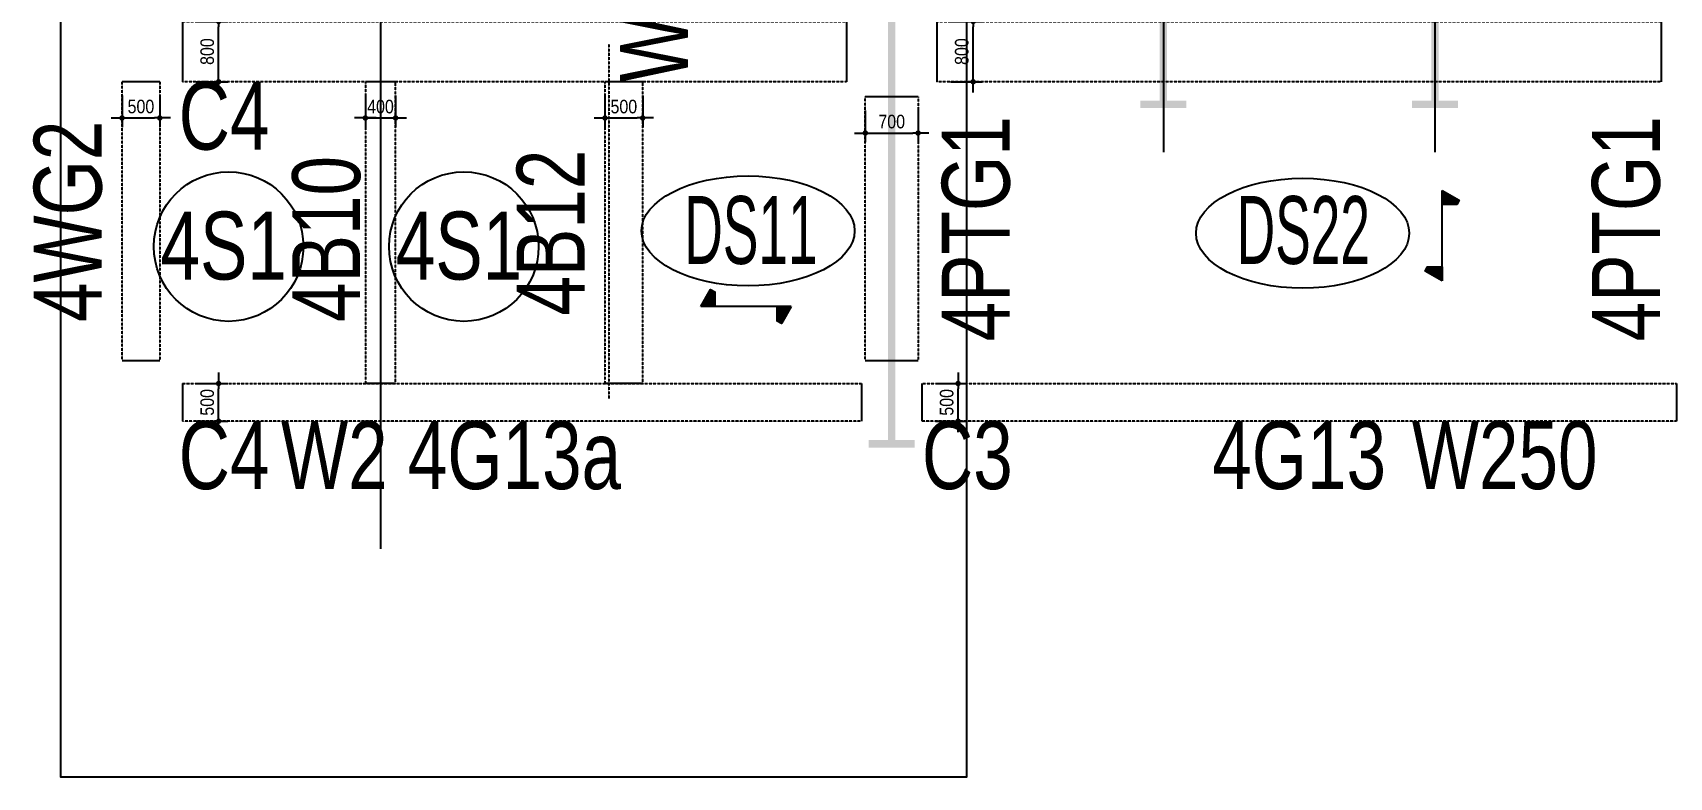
# Model space of a CAD drawing. Header units: millimetres. Extents: x 90980 to 179146, y 102485 to 153500.
# Drawn here: x 90980 to 112669, y 102485 to 112355 of the extents above; entities that cross this region are included whole.
import ezdxf
from ezdxf.enums import TextEntityAlignment as Align

# ---------------------------------------------------------------- set-up
doc = ezdxf.new("R2010")
doc.units = ezdxf.units.MM
doc.linetypes.add('HID', pattern=[2.3, 1.5, -0.8])
doc.linetypes.add('HIDDEN2', pattern=[0.1875, 0.125, -0.0625])
doc.layers.get('Defpoints').update_dxf_attribs({"color": 159})
for name, color, linetype in [('^DECK', 130, 'Continuous'), ('A-CEN', 1, 'Continuous'), ('A-OPEN', 1, 'Continuous'), ('BEAM-TEXT', 4, 'Continuous'), ('COLUMN-TEXT', 2, 'Continuous'), ('DECK-PL', 4, 'Continuous'), ('DECK-SLAB', 4, 'Continuous'), ('GIRDER-TEXT', 7, 'Continuous'), ('PT', 251, 'Continuous'), ('TXT-SLAB', 6, 'Continuous'), ('WALL-TEXT', 6, 'Continuous'), ('보(beam)', 4, 'HID'), ('보(girder)', 7, 'HID')]:
    doc.layers.add(name, color=color, linetype=linetype)
doc.layers.add('NOPLOT', color=191, linetype='Continuous', plot=False)
doc.styles.add('Gdim', font='Dotum.ttf', dxfattribs={"width": 0.9})
doc.styles.add('Gtx', font='Dotum.ttf')
doc.dimstyles.new('Gdim200', dxfattribs={"dimscale": 200, "dimtxt": 3, "dimasz": 1.2, "dimexe": 2, "dimexo": 3, "dimgap": 1, "dimtad": 1, "dimdsep": 46, "dimlunit": 6, "dimtxsty": 'Gdim', "dimblk1": '_CIDOT', "dimblk2": '_CIDOT', "dimsah": 1, "dimcen": 2.5, "dimdle": 2, "dimclrd": 1, "dimclre": 1, "dimclrt": 3, "dimazin": 2, "dimtfac": 1, "dimtix": 1, "dimtmove": 2, "dimatfit": 3, "dimldrblk": '_CIDOT', "dimfxl": 2, "dimtolj": 1, "dimtzin": 0, "dimarcsym": 0})

# ---------------------------------------------------------------- blocks, each defined once
blk = doc.blocks.new('_CIDOT')
at = {"color": 0, "linetype": 'ByBlock'}
blk.add_line((2, 0), (-1, 0), dxfattribs=at)
at = {"color": 0, "linetype": 'ByBlock', "const_width": 0.5}
blk.add_lwpolyline([(-0.25, 0, 1), (0.25, 0, 1)], format="xyb", close=True, dxfattribs=at)
blk = doc.blocks.new('*D134')
at = {"layer": 'Defpoints', "color": 155, "lineweight": -2, "transparency": 16777216}
for p, q in [((-1725, 650), (-1305, 650)), ((-1425, 222), (-1425, 578)), ((-1725, 150), (-1305, 150))]:
    blk.add_line(p, q, dxfattribs=at)
at = {"layer": 'Defpoints', "color": 0, "transparency": 16777216}
for p in [(-1905, 650), (-1425, 650), (-1905, 150)]:
    blk.add_point(p, dxfattribs=at)
at = {"layer": 'Defpoints', "color": 155, "lineweight": -2, "transparency": 16777216, "xscale": 71.99999999999994, "yscale": 71.99999999999994, "zscale": 71.99999999999994}
for p, rotation in [((-1425, 650), 90), ((-1425, 150), 270)]:
    blk.add_blockref('_CIDOT', p, dxfattribs=dict(at, rotation=rotation))
at = {"layer": 'Defpoints', "color": 3, "transparency": 16777216, "insert": (-1576, 400), "char_height": 180, "attachment_point": 5, "rotation": 90, "style": 'Gdim'}
blk.add_mtext('\\A1;{\\C155;500}', dxfattribs=at)
blk = doc.blocks.new('*D130')
at = {"layer": 'Defpoints', "color": 155, "lineweight": -2, "transparency": 16777216}
for p, q in [((-1725, 800), (-1305, 800)), ((-1425, 72), (-1425, 728)), ((-1725, 0), (-1305, 0))]:
    blk.add_line(p, q, dxfattribs=at)
at = {"layer": 'Defpoints', "color": 0, "transparency": 16777216}
for p in [(-1905, 800), (-1425, 800), (-1905, 0)]:
    blk.add_point(p, dxfattribs=at)
at = {"layer": 'Defpoints', "color": 155, "lineweight": -2, "transparency": 16777216, "xscale": 71.99999999999994, "yscale": 71.99999999999994, "zscale": 71.99999999999994}
for p, rotation in [((-1425, 800), 90), ((-1425, 0), 270)]:
    blk.add_blockref('_CIDOT', p, dxfattribs=dict(at, rotation=rotation))
at = {"layer": 'Defpoints', "color": 3, "transparency": 16777216, "insert": (-1576, 400), "char_height": 180, "attachment_point": 5, "rotation": 90, "style": 'Gdim'}
blk.add_mtext('\\A1;{\\C155;800}', dxfattribs=at)
blk = doc.blocks.new('*D126')
at = {"layer": 'Defpoints', "color": 155, "lineweight": -2, "transparency": 16777216}
for p, q in [((-1725, 800), (-1305, 800)), ((-1425, 72), (-1425, 728)), ((-1725, 0), (-1305, 0))]:
    blk.add_line(p, q, dxfattribs=at)
at = {"layer": 'Defpoints', "color": 0, "transparency": 16777216}
for p in [(-1905, 800), (-1425, 800), (-1905, 0)]:
    blk.add_point(p, dxfattribs=at)
at = {"layer": 'Defpoints', "color": 155, "lineweight": -2, "transparency": 16777216, "xscale": 71.99999999999994, "yscale": 71.99999999999994, "zscale": 71.99999999999994}
for p, rotation in [((-1425, 800), 90), ((-1425, 0), 270)]:
    blk.add_blockref('_CIDOT', p, dxfattribs=dict(at, rotation=rotation))
at = {"layer": 'Defpoints', "color": 3, "transparency": 16777216, "insert": (-1576, 400), "char_height": 180, "attachment_point": 5, "rotation": 90, "style": 'Gdim'}
blk.add_mtext('\\A1;{\\C155;800}', dxfattribs=at)
blk = doc.blocks.new('*D110')
at = {"layer": 'Defpoints', "color": 155, "lineweight": -2, "transparency": 16777216}
for p, q in [((-1725, 650), (-1305, 650)), ((-1425, 222), (-1425, 578)), ((-1725, 150), (-1305, 150))]:
    blk.add_line(p, q, dxfattribs=at)
at = {"layer": 'Defpoints', "color": 0, "transparency": 16777216}
for p in [(-1905, 650), (-1425, 650), (-1905, 150)]:
    blk.add_point(p, dxfattribs=at)
at = {"layer": 'Defpoints', "color": 155, "lineweight": -2, "transparency": 16777216, "xscale": 71.99999999999994, "yscale": 71.99999999999994, "zscale": 71.99999999999994}
for p, rotation in [((-1425, 650), 90), ((-1425, 150), 270)]:
    blk.add_blockref('_CIDOT', p, dxfattribs=dict(at, rotation=rotation))
at = {"layer": 'Defpoints', "color": 3, "transparency": 16777216, "insert": (-1576, 400), "char_height": 180, "attachment_point": 5, "rotation": 90, "style": 'Gdim'}
blk.add_mtext('\\A1;{\\C155;500}', dxfattribs=at)
blk = doc.blocks.new('*D106')
at = {"layer": 'Defpoints', "color": 155, "lineweight": -2, "transparency": 16777216}
for p, q in [((-1725, 650), (-1305, 650)), ((-1425, 222), (-1425, 578)), ((-1725, 150), (-1305, 150))]:
    blk.add_line(p, q, dxfattribs=at)
at = {"layer": 'Defpoints', "color": 0, "transparency": 16777216}
for p in [(-1905, 650), (-1425, 650), (-1905, 150)]:
    blk.add_point(p, dxfattribs=at)
at = {"layer": 'Defpoints', "color": 155, "lineweight": -2, "transparency": 16777216, "xscale": 71.99999999999994, "yscale": 71.99999999999994, "zscale": 71.99999999999994}
for p, rotation in [((-1425, 650), 90), ((-1425, 150), 270)]:
    blk.add_blockref('_CIDOT', p, dxfattribs=dict(at, rotation=rotation))
at = {"layer": 'Defpoints', "color": 3, "transparency": 16777216, "insert": (-1576, 400), "char_height": 180, "attachment_point": 5, "rotation": 90, "style": 'Gdim'}
blk.add_mtext('\\A1;{\\C155;500}', dxfattribs=at)
blk = doc.blocks.new('*D84')
at = {"layer": 'Defpoints', "color": 155, "lineweight": -2, "transparency": 16777216}
for p, q in [((-1825, 750), (-1405, 750)), ((-1525, 122), (-1525, 678)), ((-1825, 50), (-1405, 50))]:
    blk.add_line(p, q, dxfattribs=at)
at = {"layer": 'Defpoints', "color": 0, "transparency": 16777216}
for p in [(-2005, 750), (-1525, 750), (-2005, 50)]:
    blk.add_point(p, dxfattribs=at)
at = {"layer": 'Defpoints', "color": 155, "lineweight": -2, "transparency": 16777216, "xscale": 71.99999999999994, "yscale": 71.99999999999994, "zscale": 71.99999999999994}
for p, rotation in [((-1525, 750), 90), ((-1525, 50), 270)]:
    blk.add_blockref('_CIDOT', p, dxfattribs=dict(at, rotation=rotation))
at = {"layer": 'Defpoints', "color": 3, "transparency": 16777216, "insert": (-1676, 400), "char_height": 180, "attachment_point": 5, "rotation": 90, "style": 'Gdim'}
blk.add_mtext('\\A1;{\\C155;700}', dxfattribs=at)
blk = doc.blocks.new('*D72')
at = {"layer": 'Defpoints', "color": 155, "lineweight": -2, "transparency": 16777216}
for p, q in [((-888, 550), (-468, 550)), ((-588, 122), (-588, 478)), ((-888, 50), (-468, 50))]:
    blk.add_line(p, q, dxfattribs=at)
at = {"layer": 'Defpoints', "color": 0, "transparency": 16777216}
for p in [(-1068, 550), (-588, 550), (-1068, 50)]:
    blk.add_point(p, dxfattribs=at)
at = {"layer": 'Defpoints', "color": 155, "lineweight": -2, "transparency": 16777216, "xscale": 71.99999999999994, "yscale": 71.99999999999994, "zscale": 71.99999999999994}
for p, rotation in [((-588, 550), 90), ((-588, 50), 270)]:
    blk.add_blockref('_CIDOT', p, dxfattribs=dict(at, rotation=rotation))
at = {"layer": 'Defpoints', "color": 3, "transparency": 16777216, "insert": (-738, 300), "char_height": 180, "attachment_point": 5, "rotation": 90, "style": 'Gdim'}
blk.add_mtext('\\A1;{\\C155;500}', dxfattribs=at)
blk = doc.blocks.new('A$C58C40D4B')
at = {"layer": 'DECK-PL'}
for points in [[(600, 2), (471, 228), (415, 196), (415, 2)], [(-600, 2), (-471, -223), (-415, -192), (-415, 2)]]:
    blk.add_hatch(color=256, dxfattribs=at).paths.add_polyline_path(points)
blk.add_line((-600, 2), (600, 2), dxfattribs=at)
for points in [[(600, 2), (471, 228), (415, 196), (415, 2), (415, 2), (471, 2), (600, 2)], [(-600, 2), (-471, -223), (-415, -192), (-415, 2), (-415, 2), (-471, 2), (-600, 2)]]:
    blk.add_lwpolyline(points, dxfattribs=at)
blk = doc.blocks.new('*D64')
at = {"layer": 'Defpoints', "color": 155, "lineweight": -2, "transparency": 16777216}
for p, q in [((-888, 500), (-468, 500)), ((-588, 572), (-588, 644)), ((-588, 100), (-588, 500)), ((-888, 100), (-468, 100)), ((-588, 28), (-588, -44))]:
    blk.add_line(p, q, dxfattribs=at)
at = {"layer": 'Defpoints', "color": 0, "transparency": 16777216}
for p in [(-1068, 500), (-588, 500), (-1068, 100)]:
    blk.add_point(p, dxfattribs=at)
at = {"layer": 'Defpoints', "color": 155, "lineweight": -2, "transparency": 16777216, "xscale": 71.99999999999994, "yscale": 71.99999999999994, "zscale": 71.99999999999994}
for p, rotation in [((-588, 500), 270), ((-588, 100), 90)]:
    blk.add_blockref('_CIDOT', p, dxfattribs=dict(at, rotation=rotation))
at = {"layer": 'Defpoints', "color": 3, "transparency": 16777216, "insert": (-738, 300), "char_height": 180, "attachment_point": 5, "rotation": 90, "style": 'Gdim'}
blk.add_mtext('\\A1;{\\C155;400}', dxfattribs=at)
blk = doc.blocks.new('*U135')
at = {"layer": 'Defpoints'}
for p, q in [((-1905.451, 650), (-1905.451, 150)), ((1794.549, 650), (1794.549, 150))]:
    blk.add_line(p, q, dxfattribs=at)
at = {"layer": '보(girder)'}
for p, q in [((-1905.451, 650), (1794.549, 650)), ((1794.549, 150), (-1905.451, 150))]:
    blk.add_line(p, q, dxfattribs=at)
at = {"layer": 'Defpoints'}
dim = blk.add_linear_dim(base=(-1425.451, 650), p1=(-1905.451, 150), p2=(-1905.451, 650), angle=90, text='{\\C155;<>}', dimstyle='Gdim200', override={"dimscale": 60, "dimzin": 8, "dimclrd": 155, "dimclre": 155}, dxfattribs=at)
dim.commit()
dim.dimension.update_dxf_attribs({"geometry": '*D134', "text_midpoint": (-1575.573, 400)})
blk = doc.blocks.new('*U131')
at = {"layer": 'Defpoints'}
for p, q in [((-1905.451, 800), (-1905.451, 0)), ((6894.549, 800), (6894.549, 0))]:
    blk.add_line(p, q, dxfattribs=at)
at = {"layer": '보(girder)'}
for p, q in [((-1905.451, 800), (6894.549, 800)), ((6894.549, 0), (-1905.451, 0))]:
    blk.add_line(p, q, dxfattribs=at)
at = {"layer": 'Defpoints'}
dim = blk.add_linear_dim(base=(-1425.451, 800), p1=(-1905.451, 0), p2=(-1905.451, 800), angle=90, text='{\\C155;<>}', dimstyle='Gdim200', override={"dimscale": 60, "dimzin": 8, "dimclrd": 155, "dimclre": 155}, dxfattribs=at)
dim.commit()
dim.dimension.update_dxf_attribs({"geometry": '*D130', "text_midpoint": (-1575.573, 400)})
blk = doc.blocks.new('*U127')
at = {"layer": 'Defpoints'}
for p, q in [((-1905.451, 800), (-1905.451, 0)), ((7694.549, 800), (7694.549, 0))]:
    blk.add_line(p, q, dxfattribs=at)
at = {"layer": '보(girder)'}
for p, q in [((-1905.451, 800), (7694.549, 800)), ((7694.549, 0), (-1905.451, 0))]:
    blk.add_line(p, q, dxfattribs=at)
at = {"layer": 'Defpoints'}
dim = blk.add_linear_dim(base=(-1425.451, 800), p1=(-1905.451, 0), p2=(-1905.451, 800), angle=90, text='{\\C155;<>}', dimstyle='Gdim200', override={"dimscale": 60, "dimzin": 8, "dimclrd": 155, "dimclre": 155}, dxfattribs=at)
dim.commit()
dim.dimension.update_dxf_attribs({"geometry": '*D126', "text_midpoint": (-1575.573, 400)})
blk = doc.blocks.new('*U111')
at = {"layer": 'Defpoints'}
for p, q in [((-1905.451, 650), (-1905.451, 150)), ((7094.549, 650), (7094.549, 150))]:
    blk.add_line(p, q, dxfattribs=at)
at = {"layer": '보(girder)'}
for p, q in [((-1905.451, 650), (7094.549, 650)), ((7094.549, 150), (-1905.451, 150))]:
    blk.add_line(p, q, dxfattribs=at)
at = {"layer": 'Defpoints'}
dim = blk.add_linear_dim(base=(-1425.451, 650), p1=(-1905.451, 150), p2=(-1905.451, 650), angle=90, text='{\\C155;<>}', dimstyle='Gdim200', override={"dimscale": 60, "dimzin": 8, "dimclrd": 155, "dimclre": 155}, dxfattribs=at)
dim.commit()
dim.dimension.update_dxf_attribs({"geometry": '*D110', "text_midpoint": (-1575.573, 400)})
blk = doc.blocks.new('*U107')
at = {"layer": 'Defpoints'}
for p, q in [((-1905.451, 650), (-1905.451, 150)), ((8094.549, 650), (8094.549, 150))]:
    blk.add_line(p, q, dxfattribs=at)
at = {"layer": '보(girder)'}
for p, q in [((-1905.451, 650), (8094.549, 650)), ((8094.549, 150), (-1905.451, 150))]:
    blk.add_line(p, q, dxfattribs=at)
at = {"layer": 'Defpoints'}
dim = blk.add_linear_dim(base=(-1425.451, 650), p1=(-1905.451, 150), p2=(-1905.451, 650), angle=90, text='{\\C155;<>}', dimstyle='Gdim200', override={"dimscale": 60, "dimzin": 8, "dimclrd": 155, "dimclre": 155}, dxfattribs=at)
dim.commit()
dim.dimension.update_dxf_attribs({"geometry": '*D106', "text_midpoint": (-1575.573, 400)})
blk = doc.blocks.new('*U85')
at = {"layer": 'Defpoints'}
for p, q in [((-2005.451, 750), (-2005.451, 50)), ((1494.549, 750), (1494.549, 50))]:
    blk.add_line(p, q, dxfattribs=at)
at = {"layer": '보(girder)'}
for p, q in [((-2005.451, 750), (1494.549, 750)), ((1494.549, 50), (-2005.451, 50))]:
    blk.add_line(p, q, dxfattribs=at)
at = {"layer": 'Defpoints'}
dim = blk.add_linear_dim(base=(-1525.451, 750), p1=(-2005.451, 50), p2=(-2005.451, 750), angle=90, text='{\\C155;<>}', dimstyle='Gdim200', override={"dimscale": 60, "dimzin": 8, "dimclrd": 155, "dimclre": 155}, dxfattribs=at)
dim.commit()
dim.dimension.update_dxf_attribs({"geometry": '*D84', "text_midpoint": (-1675.573, 400)})
blk = doc.blocks.new('*U73')
at = {"layer": 'Defpoints'}
for p, q in [((-1067.879, 550), (-1067.879, 50)), ((2932.121, 550), (2932.121, 50))]:
    blk.add_line(p, q, dxfattribs=at)
at = {"layer": '보(beam)'}
for p, q in [((2932.121, 550), (-1067.879, 550)), ((-1067.879, 50), (2932.121, 50))]:
    blk.add_line(p, q, dxfattribs=at)
at = {"layer": 'Defpoints'}
dim = blk.add_linear_dim(base=(-587.879, 550), p1=(-1067.879, 50), p2=(-1067.879, 550), angle=90, text='{\\C155;<>}', dimstyle='Gdim200', override={"dimscale": 60, "dimzin": 8, "dimclrd": 155, "dimclre": 155}, dxfattribs=at)
dim.commit()
dim.dimension.update_dxf_attribs({"geometry": '*D72', "text_midpoint": (-738.001, 300)})
blk = doc.blocks.new('*U65')
at = {"layer": 'Defpoints'}
for p, q in [((-1067.879, 500), (-1067.879, 100)), ((2932.121, 500), (2932.121, 100))]:
    blk.add_line(p, q, dxfattribs=at)
at = {"layer": '보(beam)'}
for p, q in [((2932.121, 500), (-1067.879, 500)), ((-1067.879, 100), (2932.121, 100))]:
    blk.add_line(p, q, dxfattribs=at)
at = {"layer": 'Defpoints'}
dim = blk.add_linear_dim(base=(-587.879, 500), p1=(-1067.879, 100), p2=(-1067.879, 500), angle=90, text='{\\C155;<>}', dimstyle='Gdim200', override={"dimscale": 60, "dimzin": 8, "dimclrd": 155, "dimclre": 155}, dxfattribs=at)
dim.commit()
dim.dimension.update_dxf_attribs({"geometry": '*D64', "text_midpoint": (-738.001, 300)})

msp = doc.modelspace()

# ---------------------------------------------------------------- linework, layer by layer
at = {"layer": '^DECK', "color": 0}
for centre in [(93576, 109520), (96694, 109520)]:
    msp.add_circle(centre, 991, dxfattribs=at)
for centre in [(100460, 109728), (107810, 109697)]:
    msp.add_ellipse(centre, major_axis=(1412, 0), ratio=0.516176, dxfattribs=at)
at = {"layer": 'A-CEN'}
for p, q in [((105964, 153500), (105964, 110772)), ((109564, 153500), (109564, 110772)), ((95589, 113120), (95589, 105515))]:
    msp.add_line(p, q, dxfattribs=at)
at = {"layer": 'A-OPEN', "linetype": 'HID'}
msp.add_line((98614, 112205), (98614, 107505), dxfattribs=at)
at = {"layer": 'NOPLOT', "elevation": 0}
msp.add_lwpolyline([(91354, 130305), (103354, 130305), (103354, 102485), (91354, 102485)], close=True, dxfattribs=at)
at = {"layer": 'PT', "linetype": 'HIDDEN2', "ltscale": 10, "const_width": 100, "elevation": 0}
for points in [[(102364, 149305), (102364, 106905)], [(105964, 144805), (105964, 111405)], [(109564, 144805), (109564, 111405)]]:
    msp.add_lwpolyline(points, dxfattribs=at)
at = {"layer": 'PT', "const_width": 100}
for points in [[(105660, 111405), (106267, 111405)], [(109260, 111405), (109867, 111405)]]:
    msp.add_lwpolyline(points, dxfattribs=at)
at = {"layer": 'PT', "const_width": 100, "elevation": 0}
msp.add_lwpolyline([(102060, 106905), (102667, 106905)], dxfattribs=at)

# ---------------------------------------------------------------- block references
at = {"layer": 'DECK-PL', "xscale": -1, "rotation": 270}
msp.add_blockref('A$C58C40D4B', (109658, 109665), dxfattribs=at)
at = {"layer": 'DECK-PL', "xscale": -1}
msp.add_blockref('A$C58C40D4B', (100433, 108725), dxfattribs=at)
at = {"layer": '보(beam)', "rotation": 270}
for name, p in [('*U65', (95289, 110637)), ('*U73', (98514, 110637))]:
    msp.add_blockref(name, p, dxfattribs=at)
at = {"layer": '보(girder)'}
for name, p in [('*U131', (94869, 111705)), ('*U127', (104869, 111705)), ('*U111', (94869, 107055)), ('*U107', (104669, 107055))]:
    msp.add_blockref(name, p, dxfattribs=at)
at = {"layer": '보(girder)', "rotation": 270}
for name, p in [('*U135', (92014, 109800)), ('*U85', (101964, 109500))]:
    msp.add_blockref(name, p, dxfattribs=at)

# ---------------------------------------------------------------- texts
at = {"layer": 'BEAM-TEXT', "style": 'Gtx', "width": 0.8}
for s, p in [('4B10', (95589, 109621)), ('4B12', (98564, 109705))]:
    msp.add_text(s, height=900, rotation=90, dxfattribs=at).set_placement(p, align=Align.BOTTOM_CENTER)
at = {"layer": 'COLUMN-TEXT', "color": 3, "style": 'Gtx', "width": 0.8}
for s, p in [('C4', (92914, 111705)), ('C4', (92914, 107205)), ('C3', (102764, 107205))]:
    msp.add_text(s, height=900, dxfattribs=at).set_placement(p, align=Align.TOP_LEFT)
at = {"layer": 'DECK-SLAB', "style": 'Gtx', "width": 0.6}
for s, p in [('DS11', (99616, 109290, 0)), ('DS22', (106936, 109290, 0))]:
    msp.add_text(s, height=900, dxfattribs=at).set_placement(p)
at = {"layer": 'GIRDER-TEXT', "style": 'Gtx', "width": 0.8}
for s, p in [('4WG2', (92164, 109855)), ('4PTG1', (112814, 109755))]:
    msp.add_text(s, height=900, rotation=90, dxfattribs=at).set_placement(p, align=Align.BOTTOM_CENTER)
msp.add_text('4PTG1', height=900, rotation=90, dxfattribs=at).set_placement((103028, 109755), align=Align.TOP_CENTER)
for s, p in [('4G13a', (97364, 107205)), ('4G13', (107764, 107205))]:
    msp.add_text(s, height=900, dxfattribs=at).set_placement(p, align=Align.TOP_CENTER)
at = {"layer": 'TXT-SLAB', "style": 'Gtx', "width": 0.8}
for p in [(92673, 109083), (95791, 109083)]:
    msp.add_text('4S1', height=900, dxfattribs=at).set_placement(p)
at = {"layer": 'WALL-TEXT', "style": 'Gtx', "width": 0.8}
msp.add_text('W1A', height=900, rotation=90, dxfattribs=at).set_placement((98764, 112721, 0), align=Align.TOP_CENTER)
for s, p in [('W2', (94977, 107205, 0)), ('W250', (110488, 107205, 0))]:
    msp.add_text(s, height=900, dxfattribs=at).set_placement(p, align=Align.TOP_CENTER)

doc.saveas('drawing.dxf')
